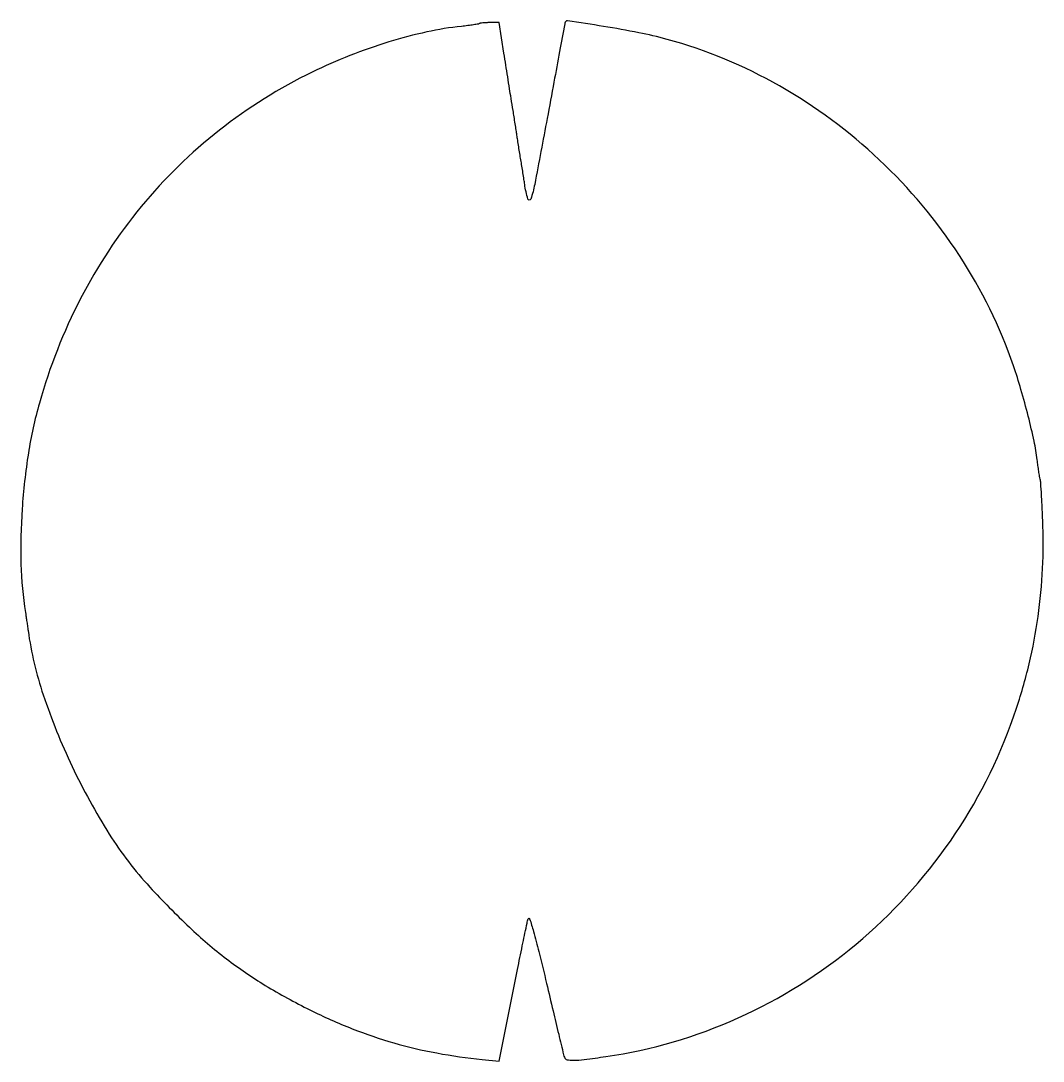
# Model space of a CAD drawing. Extents: x 1 to 396, y 0 to 402.
import ezdxf

# ---------------------------------------------------------------- set-up
doc = ezdxf.new("R2010")
doc.units = 0

msp = doc.modelspace()

# ---------------------------------------------------------------- linework, layer by layer
msp.add_lwpolyline([(177.916667, 400.619547, -0.14481), (177.563022, 400.447679, -0.003371), (175.713021, 400.152891, -0.007202), (173.52109, 399.850996, -0.004789), (171, 399.565182, 0.02842), (157.652059, 397.40926, 0.020097), (142.963774, 393.546696, 0.019288), (127.887741, 388.283074, 0.01964), (113.354737, 381.901593, 0.053387), (77.482562, 359.426327, 0.053788), (47.282029, 329.915428, 0.053272), (23.833319, 294.360705, 0.050497), (7.922772, 254.020766, 0.029471), (3.67336, 234.64018, 0.022627), (1.257612, 213.097947, 0.022868), (0.816212, 191.776792, 0.033471), (2.53901, 173.092301, -0.002588), (2.730069, 171.858921, -0.000852), (2.998606, 170.042875, -0.000848), (3.289684, 168.027054, -0.000961), (3.561913, 166.092301, 0.046762), (9.415479, 141.24042, 0.02962), (20.574136, 113.624009, 0.029586), (34.949073, 87.45894, 0.045896), (50.596395, 67.014644, 0.01692), (65.893097, 51.51555, 0.025973), (80.238879, 39.279438, 0.027263), (95.234626, 29.025738, 0.021533), (112.466238, 19.563204, 0.020639), (128.840553, 12.293077, 0.024127), (144.937083, 6.809566, 0.024187), (161.451374, 2.912798, 0.020942), (179.078271, 0.402128), (185.656542, -0.255278), (190.88042, 26.122361, -0.000868), (192.932711, 36.391663, -0.001277), (194.774778, 45.407564, -0.000588), (196.373702, 53.087283, -0.024113), (196.802149, 54.733177, -0.728716), (197.381573, 54.738067, -0.010503), (198.87995, 49.872718, -0.009008), (200.948769, 42.08739, -0.002463), (203.930046, 29.733177, 0.000428), (206.42547, 19.204641, 0.000666), (208.59668, 10.132558, 0.000182), (210.503076, 2.226268, 0.023044), (210.787035, 1.25, 0.260823), (211.811764, 0.330389, 0.05994), (214.210347, 0.086403, 0.027265), (218.482637, 0.398319, 0.004249), (226.871662, 1.545408, 0.069941), (277.933487, 16.452421, 0.067844), (323.492149, 44.963439, 0.067498), (359.949113, 84.782851, 0.068003), (384.374228, 132.776986, 0.022105), (389.828515, 151.004264, 0.023473), (393.526336, 169.282203, 0.023603), (395.479576, 187.730705, 0.022903), (395.713585, 206.46828, 0.002502), (395.472324, 212.762292, 0.003458), (395.188535, 218.407022, 0.002183), (394.896618, 223.146546, 0.042382), (394.676344, 224.598178, -0.01658), (394.440765, 225.74764, -0.003994), (394.129077, 227.666802, -0.004096), (393.806849, 229.876209, -0.004054), (393.519693, 232.098178, 0.022886), (392.322057, 239.238648, 0.008946), (390.044029, 248.97512, 0.008932), (387.242535, 259.274173, 0.01227), (384.333237, 268.419646, 0.061671), (363.426398, 311.075959, 0.05914), (332.49671, 348.018137, 0.05938), (293.910022, 376.567519, 0.063183), (250.474082, 394.532509, 0.017448), (239.550113, 397.102755, 0.009375), (225.922232, 399.546568, 0.00252), (212.007802, 401.701481, 0.448881), (210.988849, 400.851491, -0.037966), (210.958194, 400.56771, -0.000013), (208.974602, 389.881376, -0.000223), (206.767111, 378.01999, -0.000135), (204.147497, 364, -0.000943), (199.331697, 338.530568, -0.034855), (197.821574, 332.818107, -0.733183), (196.684762, 332.84384, -0.03537), (195.466459, 338.5, 0.002618), (195.182731, 340.420456, 0.001176), (194.790842, 342.940625, 0.001164), (194.364264, 345.601809, 0.001584), (193.966313, 348, -0.001586), (193.568372, 350.398191, -0.001165), (193.141826, 353.059375, -0.001177), (192.749984, 355.579544, -0.002622), (192.466313, 357.5, 0.002351), (192.183701, 359.420468, 0.001056), (191.795276, 361.940625, 0.001045), (191.373655, 364.601811, 0.001424), (190.981553, 367, -0.000604), (190.196072, 371.755249, -0.001287), (189.602494, 375.435244, -0.000814), (188.882459, 380.021726, -0.000122), (187.451389, 389.25), (185.63219, 401), (181.982762, 401, 0.00969), (180.554407, 400.972315, 0.013635), (179.282957, 400.888242, 0.009821), (178.238999, 400.769836, 0.153033)], format="xyb", close=True)

doc.saveas('drawing.dxf')
